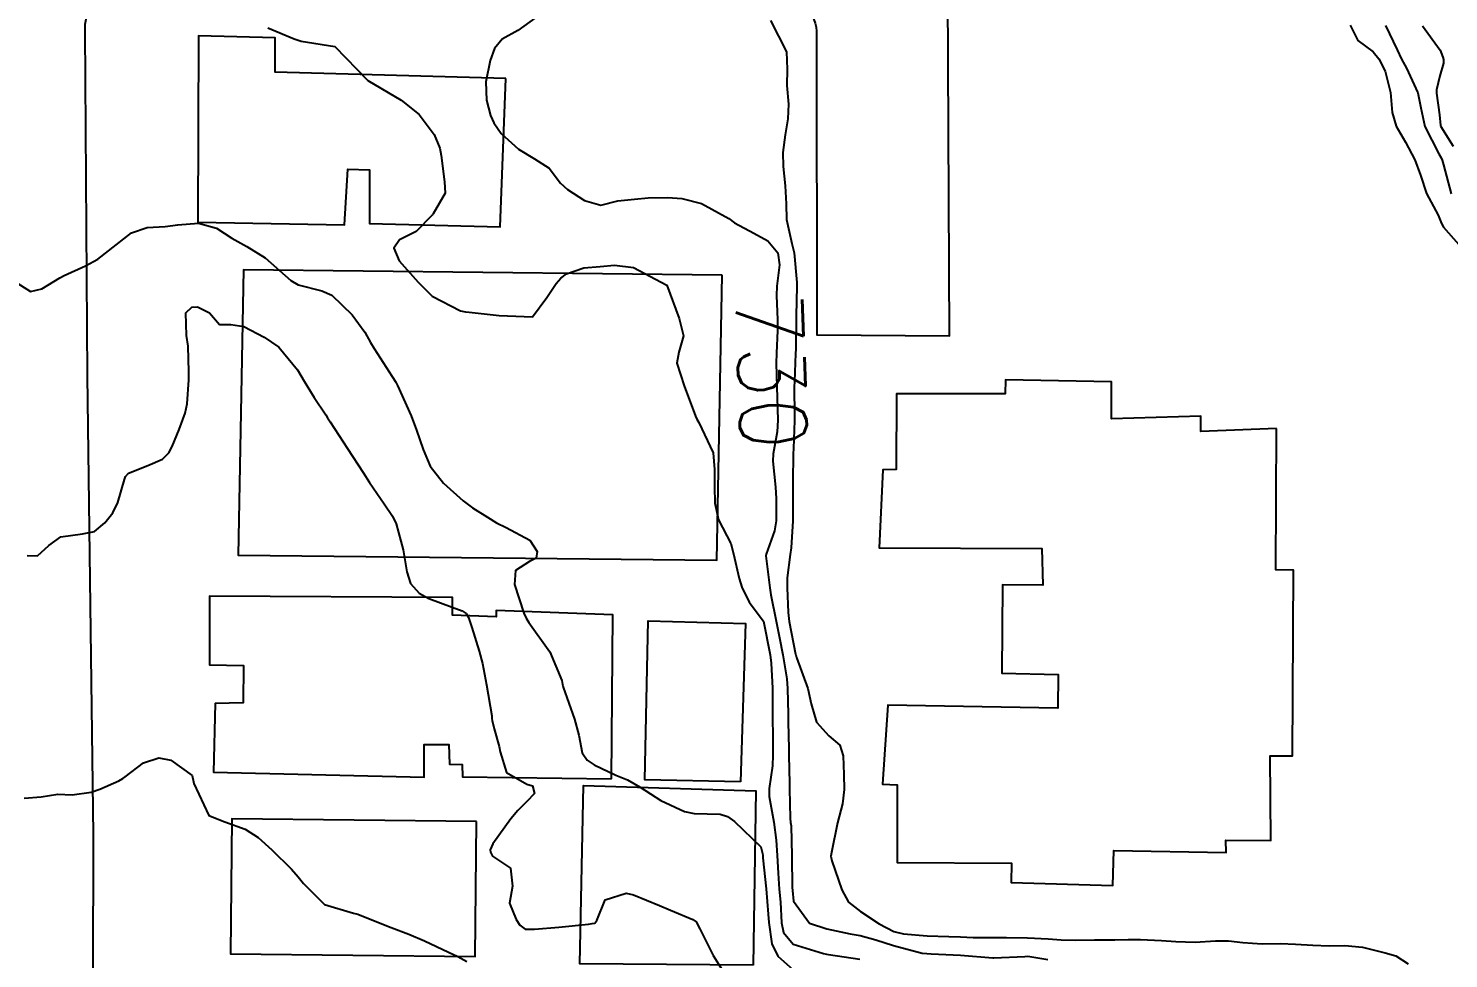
# Model space of a CAD drawing. Header units: metres. Extents: x 292545 to 299085, y 7450245 to 7463078.
# Drawn here: x 298523.7 to 298608.5, y 7451052.7 to 7451108.2 of the extents above; entities that cross this region are included whole.
import ezdxf
from ezdxf.enums import TextEntityAlignment as Align

# ---------------------------------------------------------------- set-up
doc = ezdxf.new("R2010")
doc.units = ezdxf.units.M
for name, color, linetype in [('Cotas', 45, 'Continuous'), ('Curvas de Nivel 1m', 11, 'Continuous'), ('Curvas de Nivel 5m', 15, 'Continuous'), ('Edificações', 30, 'Continuous'), ('Vias Primárias', 230, 'Continuous')]:
    doc.layers.add(name, color=color, linetype=linetype)
doc.styles.add('Style-STANDARD', font='STANDARD.shx')

msp = doc.modelspace()

# ---------------------------------------------------------------- linework, layer by layer
at = {"layer": 'Curvas de Nivel 1m', "flags": 128}
for points, elevation in [([(298568.042, 7451108.682), (298568.994, 7451106.8), (298569.045, 7451105.768), (298569.021, 7451104.8), (298569.116, 7451103.669), (298569.079, 7451102.799), (298568.91, 7451101.854), (298568.781, 7451100.802), (298568.794, 7451099.947), (298568.913, 7451098.8), (298568.977, 7451097.734), (298569.009, 7451096.799), (298569.323, 7451095.361), (298569.467, 7451094.794), (298569.618, 7451093.031), (298569.607, 7451092.792), (298569.573, 7451091.055), (298569.571, 7451090.793), (298569.551, 7451089.057), (298569.539, 7451088.793), (298569.47, 7451087.111), (298569.464, 7451086.793), (298569.485, 7451085.073), (298569.486, 7451084.793), (298569.412, 7451083.119), (298569.39, 7451082.793), (298569.375, 7451081.135), (298569.383, 7451080.793), (298569.384, 7451079.105), (298569.379, 7451078.793), (298569.28, 7451077.182), (298569.222, 7451076.794), (298569.048, 7451075.397), (298569.041, 7451074.796), (298569.091, 7451073.332), (298569.163, 7451072.795), (298569.544, 7451070.84), (298569.554, 7451070.79), (298569.591, 7451070.638), (298570.264, 7451068.783), (298570.467, 7451067.873), (298570.797, 7451066.777), (298571.535, 7451065.958), (298572.18, 7451065.41), (298572.391, 7451064.757), (298572.415, 7451063.66), (298572.433, 7451062.756), (298572.346, 7451061.902), (298572.049, 7451060.761), (298571.678, 7451058.99), (298571.655, 7451058.767), (298571.711, 7451058.504), (298572.307, 7451056.757), (298572.699, 7451056.034), (298573.41, 7451055.467), (298574.531, 7451054.729), (298575.399, 7451054.282), (298575.976, 7451054.135), (298577.396, 7451054.024), (298578.701, 7451053.985), (298579.396, 7451053.956), (298580.14, 7451053.918), (298581.396, 7451053.913), (298582.126, 7451053.912), (298583.396, 7451053.889), (298584.614, 7451053.831), (298585.395, 7451053.776), (298586.23, 7451053.756), (298587.395, 7451053.776), (298588.612, 7451053.779), (298589.395, 7451053.792), (298590.136, 7451053.802), (298591.395, 7451053.74), (298592.244, 7451053.672), (298593.394, 7451053.633), (298594.616, 7451053.712), (298595.395, 7451053.716), (298596.245, 7451053.621), (298597.394, 7451053.536), (298598.502, 7451053.551), (298599.394, 7451053.512), (298600.419, 7451053.45), (298601.393, 7451053.418), (298602.346, 7451053.443), (298603.387, 7451053.349), (298604.748, 7451053.004), (298605.38, 7451052.813), (298606.125, 7451052.352)], 729), ([(298538.039, 7451108.233), (298539.597, 7451107.579), (298540.028, 7451107.45), (298542.023, 7451107.12), (298544.003, 7451105.1), (298545.986, 7451103.921), (298547.065, 7451103.059), (298547.961, 7451101.858), (298548.292, 7451101.047), (298548.376, 7451100.618), (298548.585, 7451099.043), (298548.611, 7451098.355), (298547.904, 7451097.131), (298547.869, 7451097.085), (298547.849, 7451097.051), (298546.88, 7451096.074), (298545.888, 7451095.587), (298545.55, 7451095.075), (298545.872, 7451094.322), (298547.016, 7451093.058), (298547.845, 7451092.211), (298549.527, 7451091.342), (298549.835, 7451091.276), (298550.06, 7451091.251), (298551.834, 7451091.064), (298553.833, 7451090.98), (298554.681, 7451092.135), (298555.247, 7451092.966), (298555.527, 7451093.294), (298555.862, 7451093.541), (298556.9, 7451093.912), (298557.869, 7451093.992), (298558.728, 7451094.063), (298559.868, 7451093.924), (298561.853, 7451092.88), (298562.588, 7451090.872), (298562.857, 7451089.836), (298562.566, 7451088.872), (298562.46, 7451088.216), (298562.884, 7451086.869), (298563.569, 7451085.058), (298563.653, 7451084.861), (298563.76, 7451084.676), (298564.611, 7451082.851), (298564.707, 7451081.866), (298564.702, 7451080.85), (298564.712, 7451079.859), (298564.941, 7451078.848), (298565.672, 7451077.435), (298565.841, 7451076.837), (298566.18, 7451075.364), (298566.34, 7451074.83), (298566.763, 7451073.951), (298567.623, 7451072.81), (298568.017, 7451070.806), (298568.086, 7451070.307), (298568.158, 7451068.804), (298568.169, 7451068.199), (298568.173, 7451066.804), (298568.175, 7451066.165), (298568.191, 7451064.803), (298568.157, 7451064.163), (298567.96, 7451062.805), (298567.963, 7451062.338), (298568.234, 7451060.809), (298568.392, 7451059.735), (298568.446, 7451058.805), (298568.492, 7451057.75), (298568.569, 7451056.803), (298568.633, 7451056.02), (298568.695, 7451054.801), (298568.82, 7451054.221), (298569.39, 7451053.528), (298571.2, 7451052.957), (298571.384, 7451052.922), (298571.512, 7451052.896), (298572.446, 7451052.754), (298573.381, 7451052.632)], 731), ([(298602.659, 7451108.401), (298603.112, 7451107.472), (298604.027, 7451106.794), (298604.366, 7451106.377), (298604.741, 7451105.644), (298605.071, 7451104.369), (298605.162, 7451103.187), (298605.402, 7451102.366), (298605.963, 7451101.407), (298606.514, 7451100.354), (298606.846, 7451099.444), (298607.212, 7451098.347), (298607.91, 7451097.042), (298608.113, 7451096.545), (298608.233, 7451096.335), (298609.875, 7451094.457)], 728), ([(298604.774, 7451108.373), (298605.467, 7451106.928), (298605.716, 7451106.363), (298606.015, 7451105.823), (298606.686, 7451104.353), (298606.869, 7451103.466), (298607.105, 7451102.349), (298607.957, 7451100.709), (298608.093, 7451100.477), (298608.153, 7451100.337), (298608.228, 7451100.057), (298608.687, 7451098.329)], 727), ([(298606.974, 7451108.351), (298608.029, 7451106.902), (298608.182, 7451106.495), (298608.226, 7451106.337), (298608.228, 7451106.129), (298608.008, 7451105.375), (298607.801, 7451104.537), (298607.816, 7451104.342), (298607.98, 7451103.038), (298608.045, 7451102.41), (298608.078, 7451102.338), (298608.804, 7451101.17)], 726), ([(298522.507, 7451093.354), (298523.85, 7451092.488), (298524.539, 7451092.643), (298525.611, 7451093.314), (298525.864, 7451093.443), (298527.142, 7451094.025), (298527.874, 7451094.428), (298528.972, 7451095.274), (298529.89, 7451095.995), (298530.827, 7451096.317), (298531.894, 7451096.382), (298532.647, 7451096.481), (298533.896, 7451096.571), (298534.966, 7451096.276), (298535.888, 7451095.675), (298536.78, 7451095.181), (298537.876, 7451094.512), (298539.402, 7451093.155), (298539.85, 7451092.887), (298541.258, 7451092.54), (298541.844, 7451092.265), (298543.071, 7451091.108), (298543.823, 7451090.064), (298544.162, 7451089.441), (298544.37, 7451089.092), (298545.455, 7451087.407), (298545.672, 7451087.072), (298545.717, 7451087.006), (298545.781, 7451086.884), (298546.582, 7451085.062), (298546.913, 7451084.221), (298547.309, 7451083.057), (298547.728, 7451082.058), (298548.513, 7451081.042), (298549.703, 7451079.992), (298550.26, 7451079.583), (298551.137, 7451079.008), (298551.688, 7451078.669), (298552.27, 7451078.408), (298553.673, 7451077.65), (298554.119, 7451076.975), (298554.058, 7451076.577), (298553.657, 7451076.364), (298552.813, 7451075.826), (298552.752, 7451074.989), (298553.315, 7451073.294), (298553.465, 7451072.982), (298553.619, 7451072.737), (298554.869, 7451070.967), (298555.576, 7451069.269), (298555.633, 7451069.018), (298555.64, 7451068.959), (298555.656, 7451068.874), (298556.344, 7451066.948), (298556.598, 7451066.009), (298556.807, 7451064.941), (298557.098, 7451064.516), (298557.516, 7451064.237), (298558.812, 7451063.615), (298559.507, 7451063.331), (298560.272, 7451062.902), (298561.491, 7451062.101), (298562.91, 7451061.44), (298563.48, 7451061.322), (298565.047, 7451061.277), (298565.478, 7451061.152), (298565.898, 7451060.836), (298567.458, 7451059.323), (298567.573, 7451058.937), (298567.583, 7451058.818), (298567.593, 7451058.676), (298567.788, 7451056.815), (298567.913, 7451055.317), (298567.938, 7451054.812), (298568.116, 7451053.535), (298568.477, 7451052.804), (298569.371, 7451052.011)], 732), ([(298523.664, 7451076.724), (298524.279, 7451076.716), (298524.947, 7451077.321), (298525.678, 7451077.844), (298526.957, 7451078.021), (298527.682, 7451078.16), (298528.296, 7451078.672), (298528.771, 7451079.279), (298529.082, 7451079.894), (298529.465, 7451081.272), (298529.541, 7451081.446), (298529.718, 7451081.635), (298530.871, 7451082.108), (298531.732, 7451082.489), (298532.116, 7451082.858), (298532.322, 7451083.234), (298532.735, 7451084.248), (298533.096, 7451085.227), (298533.215, 7451085.779), (298533.311, 7451087.225), (298533.322, 7451087.693), (298533.275, 7451089.225), (298533.174, 7451089.872), (298533.128, 7451091.227), (298533.496, 7451091.565), (298533.838, 7451091.585), (298534.548, 7451091.209), (298535.141, 7451090.515), (298535.826, 7451090.527), (298536.595, 7451090.412), (298537.819, 7451089.775), (298538.689, 7451089.161), (298539.793, 7451087.82), (298540.198, 7451087.144), (298540.795, 7451086.157), (298541.484, 7451085.124), (298541.594, 7451084.955), (298541.759, 7451084.705), (298542.797, 7451083.109), (298543.722, 7451081.686), (298544.108, 7451081.096), (298544.976, 7451079.812), (298545.469, 7451079.082), (298545.686, 7451078.622), (298546.104, 7451077.073), (298546.323, 7451075.743), (298546.55, 7451075.066), (298547.059, 7451074.48), (298547.634, 7451074.157), (298549.032, 7451073.633), (298549.627, 7451073.419), (298549.865, 7451073.266), (298550.019, 7451073.024), (298550.204, 7451072.432), (298550.648, 7451071.014), (298550.853, 7451070.278), (298551.094, 7451069.007), (298551.398, 7451067.149), (298551.413, 7451067.002), (298551.424, 7451066.884), (298551.537, 7451066.386), (298551.852, 7451065.331), (298551.905, 7451065.004), (298552.276, 7451063.764), (298553.504, 7451063.083), (298553.83, 7451062.977), (298553.949, 7451062.523), (298553.489, 7451062.047), (298552.958, 7451061.511), (298552.537, 7451060.994), (298551.458, 7451059.51), (298551.306, 7451059.159), (298551.324, 7451059.011), (298551.451, 7451058.782), (298552.511, 7451058.062), (298552.632, 7451056.992), (298552.451, 7451055.961), (298552.855, 7451054.988), (298553.071, 7451054.656), (298553.397, 7451054.414), (298553.954, 7451054.418), (298555.399, 7451054.533), (298557.182, 7451054.715), (298557.401, 7451054.745), (298557.553, 7451054.777), (298557.684, 7451054.927), (298558.173, 7451056.171), (298559.428, 7451056.562), (298559.872, 7451056.46), (298561.412, 7451055.827), (298562.077, 7451055.548), (298563.404, 7451054.987), (298563.599, 7451054.858), (298563.815, 7451054.44), (298564.615, 7451052.848), (298565.365, 7451051.673)], 733), ([(298523.487, 7451062.247), (298524.493, 7451062.319), (298525.49, 7451062.481), (298526.345, 7451062.446), (298527.492, 7451062.595), (298527.997, 7451062.784), (298529.126, 7451063.274), (298529.368, 7451063.408), (298529.505, 7451063.508), (298530.606, 7451064.345), (298531.517, 7451064.642), (298532.244, 7451064.504), (298533.507, 7451063.595), (298533.598, 7451063.219), (298533.613, 7451063.107), (298534.517, 7451061.21), (298535.469, 7451060.819), (298536.672, 7451060.389), (298537.46, 7451059.879), (298538.263, 7451059.162), (298539.441, 7451058.001), (298539.843, 7451057.55), (298540.158, 7451057.139), (298541.414, 7451055.891), (298543.136, 7451055.373), (298543.406, 7451055.313), (298543.939, 7451055.095), (298545.397, 7451054.508), (298546.447, 7451054.118), (298547.39, 7451053.712), (298548.823, 7451053.036), (298549.379, 7451052.787), (298549.908, 7451052.491)], 734)]:
    msp.add_lwpolyline(points, dxfattribs=dict(at, elevation=elevation))
at = {"layer": 'Curvas de Nivel 5m', "elevation": 730, "flags": 128}
msp.add_lwpolyline([(298554.042, 7451108.851), (298552.949, 7451108.076), (298552.028, 7451107.555), (298551.567, 7451107.007), (298551.301, 7451106.296), (298551.053, 7451105.014), (298551.079, 7451103.921), (298551.322, 7451103.01), (298551.517, 7451102.555), (298551.962, 7451101.936), (298552.988, 7451100.99), (298553.947, 7451100.419), (298554.83, 7451099.855), (298555.505, 7451098.964), (298555.927, 7451098.577), (298556.942, 7451097.92), (298557.914, 7451097.656), (298558.938, 7451097.899), (298559.919, 7451098.015), (298560.732, 7451098.087), (298561.921, 7451098.107), (298562.753, 7451098.039), (298563.916, 7451097.745), (298565.549, 7451096.844), (298565.9, 7451096.598), (298567.044, 7451095.972), (298567.89, 7451095.525), (298568.477, 7451094.804), (298568.589, 7451094.086), (298568.423, 7451092.804), (298568.401, 7451092.251), (298568.463, 7451090.804), (298568.463, 7451090.167), (298568.399, 7451088.804), (298568.386, 7451088.222), (298568.421, 7451086.804), (298568.446, 7451086.133), (298568.488, 7451084.803), (298568.442, 7451084.114), (298568.195, 7451082.805), (298568.181, 7451082.353), (298568.347, 7451080.804), (298568.38, 7451080.13), (298568.375, 7451078.803), (298568.29, 7451078.197), (298567.777, 7451076.809), (298567.764, 7451076.707), (298567.997, 7451074.806), (298568.062, 7451074.382), (298568.384, 7451072.802), (298568.59, 7451071.819), (298568.782, 7451070.798), (298569.016, 7451069.358), (298569.066, 7451068.795), (298569.092, 7451067.252), (298569.103, 7451066.794), (298569.129, 7451065.192), (298569.139, 7451064.794), (298569.169, 7451063.131), (298569.169, 7451062.793), (298569.217, 7451061.053), (298569.248, 7451060.793), (298569.272, 7451060.594), (298569.309, 7451058.792), (298569.347, 7451056.868), (298569.354, 7451056.791), (298569.357, 7451056.726), (298569.416, 7451056.091), (298570.373, 7451054.78), (298571.4, 7451054.441), (298572.793, 7451054.145), (298573.396, 7451054.036), (298574.339, 7451053.785), (298575.39, 7451053.43), (298577.099, 7451052.99), (298577.385, 7451052.956), (298577.635, 7451052.946), (298579.385, 7451052.856), (298581.322, 7451052.712), (298581.384, 7451052.711), (298583.224, 7451052.792), (298583.385, 7451052.794), (298583.537, 7451052.78), (298584.594, 7451052.612)], dxfattribs=at)
at = {"layer": 'Edificações'}
for points in [[(298552.247, 7451105.203), (298538.463, 7451105.586), (298538.462, 7451107.633), (298533.894, 7451107.766), (298533.854, 7451096.632), (298542.613, 7451096.466), (298542.81, 7451099.794), (298544.1, 7451099.764), (298544.1, 7451096.55), (298551.903, 7451096.353)], [(298565.166, 7451093.464), (298536.586, 7451093.778), (298536.26, 7451076.757), (298564.84, 7451076.443)], [(298598.261, 7451084.31), (298593.745, 7451084.137), (298593.747, 7451085.045), (298588.41, 7451084.895), (298588.41, 7451087.091), (298582.081, 7451087.213), (298582.064, 7451086.375), (298575.575, 7451086.386), (298575.547, 7451081.861), (298574.749, 7451081.847), (298574.525, 7451077.195), (298584.255, 7451077.139), (298584.298, 7451074.948), (298581.894, 7451074.974), (298581.863, 7451069.697), (298585.228, 7451069.616), (298585.197, 7451067.616), (298575.043, 7451067.79), (298574.734, 7451063.066), (298575.604, 7451063.041), (298575.61, 7451058.387), (298582.435, 7451058.349), (298582.417, 7451057.202), (298588.488, 7451057.02), (298588.545, 7451059.115), (298595.251, 7451058.995), (298595.227, 7451059.735), (298597.922, 7451059.708), (298597.878, 7451064.773), (298599.207, 7451064.773), (298599.262, 7451075.862), (298598.209, 7451075.865)], [(298558.559, 7451063.4), (298558.626, 7451073.187), (298551.655, 7451073.453), (298551.656, 7451073.073), (298549.05, 7451073.164), (298549.049, 7451074.219), (298534.556, 7451074.303), (298534.556, 7451070.2), (298536.577, 7451070.168), (298536.567, 7451067.93), (298534.877, 7451067.899), (298534.78, 7451063.799), (298547.367, 7451063.492), (298547.372, 7451065.447), (298548.836, 7451065.445), (298548.869, 7451064.258), (298549.626, 7451064.242), (298549.647, 7451063.503)], [(298566.256, 7451063.215), (298560.531, 7451063.338), (298560.74, 7451072.832), (298566.543, 7451072.676)], [(298567.009, 7451052.258), (298556.665, 7451052.341), (298556.871, 7451063.001), (298567.177, 7451062.672)], [(298550.492, 7451060.843), (298535.882, 7451061.004), (298535.793, 7451052.938), (298550.404, 7451052.778)]]:
    msp.add_lwpolyline(points, close=True, dxfattribs=at)
at = {"layer": 'Vias Primárias'}
for points in [[(298527.125, 7451108.076, -0.341428), (298528.667, 7451110.406), (298568.277, 7451110.258, -0.406038), (298570.797, 7451108.039), (298570.809, 7451089.909), (298578.725, 7451089.848), (298578.624, 7451110.309), (298578.628, 7451116.944), (298529.065, 7451117.338, -0.354554), (298526.974, 7451119.044, -1.229008)], [(298532.268, 7450834.429), (298528.157, 7450834.72, -0.452576), (298525.284, 7450838.498), (298525.755, 7450856.298), (298526.445, 7450882.807), (298526.504, 7450905.974), (298525.401, 7450927.169), (298526.325, 7450947.851), (298526.509, 7450962.156), (298526.875, 7450974.674), (298526.876, 7450989.047), (298526.765, 7451001.049), (298527.566, 7451034.538), (298527.621, 7451060.054), (298527.27, 7451087.458), (298527.125, 7451108.076)]]:
    msp.add_lwpolyline(points, format="xyb", dxfattribs=at)

# ---------------------------------------------------------------- texts
at = {"layer": 'Cotas', "style": 'Style-STANDARD'}
msp.add_text('730', height=4, rotation=272.05659, dxfattribs=at).set_placement((298568.097, 7451087.721, 730), align=Align.MIDDLE_CENTER)

doc.saveas('drawing.dxf')
